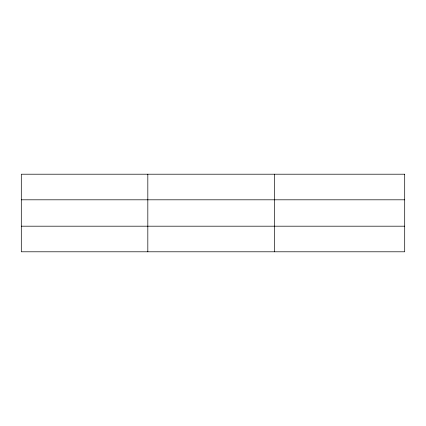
<?xml version="1.0" encoding="UTF-8"?>
<svg xmlns="http://www.w3.org/2000/svg" width="426" height="426" viewBox="0 0 426 426"><rect width="100%" height="100%" fill="white"/><g stroke="black" fill="none" stroke-linecap="round" stroke-linejoin="round"><path stroke-width="0.64" d="M147.822 251.793L147.822 174.207M274.344 251.793L274.344 174.207M21.3 199.81L404.7 199.81M21.3 226.19L404.7 226.19M404.7 174.207L404.7 251.793L21.3 251.793L21.3 174.207L404.7 174.207"/></g></svg>
